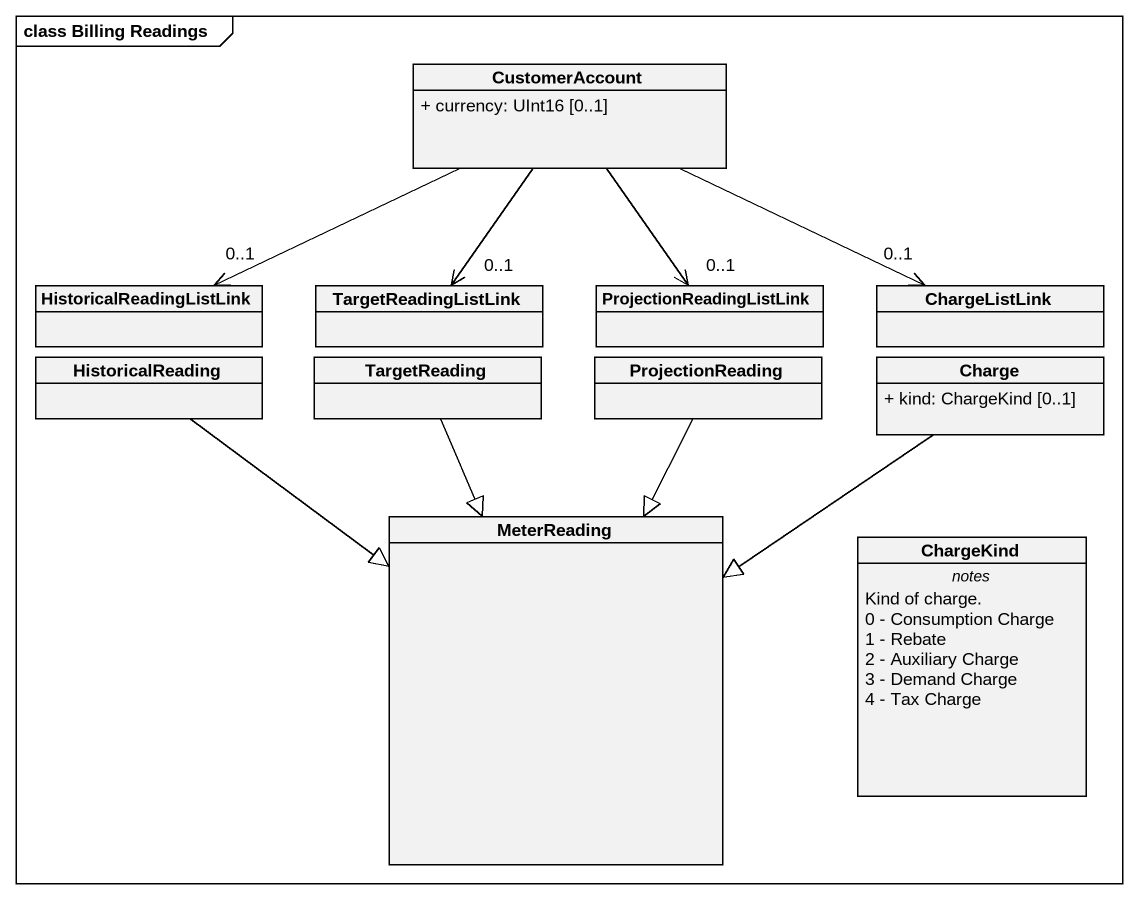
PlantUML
@startuml
mainframe class Billing Readings
hide circle
hide empty members
skinparam classAttributeIconSize 0
class CustomerAccount {
  + currency: UInt16 [0..1]
}
class HistoricalReadingListLink
class TargetReadingListLink
class ProjectionReadingListLink
class ChargeListLink
class HistoricalReading
class TargetReading
class ProjectionReading
class Charge {
  + kind: ChargeKind [0..1]
}
class MeterReading
class ChargeKind {
  -- notes --
  Kind of charge.
  0 - Consumption Charge
  1 - Rebate
  2 - Auxiliary Charge
  3 - Demand Charge
  4 - Tax Charge
}
CustomerAccount -left-> "0..1" HistoricalReadingListLink
CustomerAccount --> "0..1" TargetReadingListLink
CustomerAccount --> "0..1" ProjectionReadingListLink
CustomerAccount -right-> "0..1" ChargeListLink
HistoricalReading --|> MeterReading
TargetReading --|> MeterReading
ProjectionReading --|> MeterReading
Charge --|> MeterReading
@enduml
